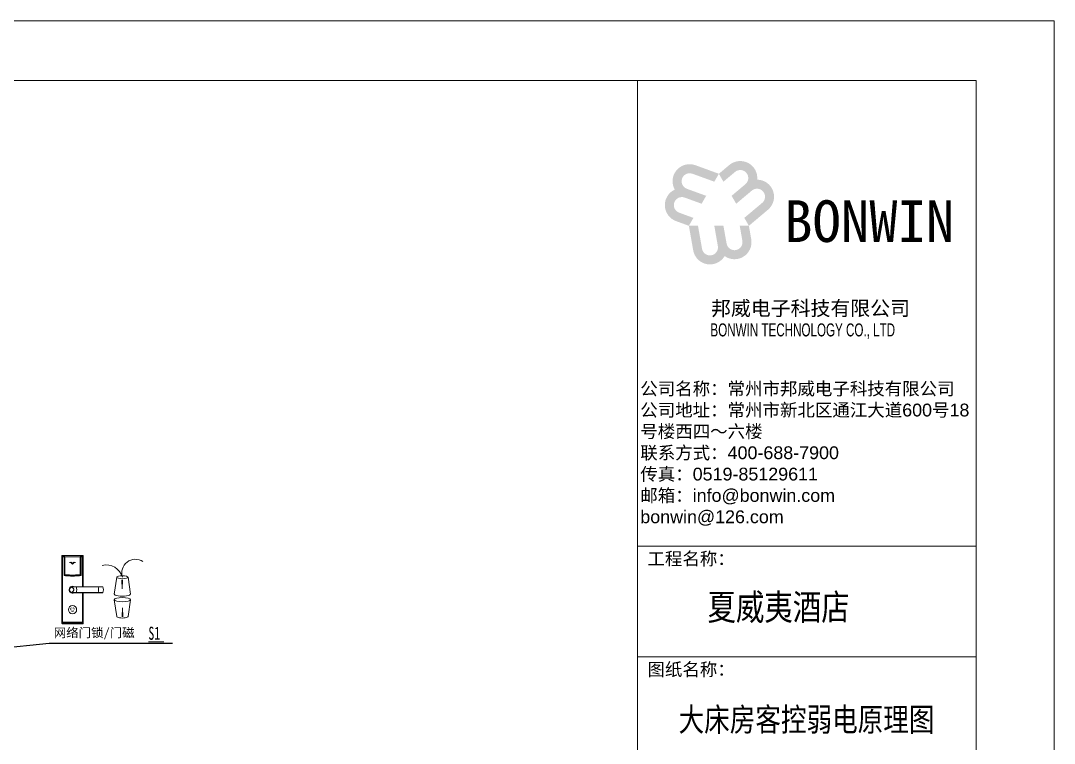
# Model space of a CAD drawing. Header units: millimetres. Extents: x 130143 to 328923, y 19139 to 134795.
# Drawn here: x 231330 to 247199, y 33649 to 44739 of the extents above; entities that cross this region are included whole.
import ezdxf

# ---------------------------------------------------------------- set-up
doc = ezdxf.new("R2010")
doc.units = ezdxf.units.MM
doc.header["$LTSCALE"] = 10
doc.layers.add('FF-【活动成品家具】', color=51, linetype='Continuous', lineweight=0)
doc.layers.add('邦威智能化', color=7, linetype='Continuous', lineweight=18)
doc.layers.add('新建墙体图', color=255, linetype='Continuous')
doc.styles.get("Standard").update_dxf_attribs({"font": 'arial.ttf'})
doc.styles.add('仿宋体', font='', dxfattribs={"width": 0.8})
doc.styles.add('标准', font='', dxfattribs={"width": 0.667})
doc.styles.get('仿宋体').set_extended_font_data('宋体')
doc.styles.get('标准').set_extended_font_data('仿宋_gb2312')

# ---------------------------------------------------------------- blocks, each defined once
blk = doc.blocks.new('图框')
h = blk.add_hatch(color=5)
h.dxf.hatch_style = 1
h.paths.add_polyline_path([(36461, -1029), (36261, -1197), (36348, -1349), (36572, -1161, -1), (36770, -1397), (36505, -1620), (36593, -1772), (36894, -1519, -1), (37092, -1755), (36749, -2043), (36837, -2195), (37203, -1887, 0.696307), (36997, -1310, 0.6707)])
h.paths.add_polyline_path([(36837, -2195), (36661, -2195), (36712, -2483, -1), (36409, -2536), (36348, -2195), (36173, -2195), (36241, -2583, -1), (35938, -2636), (35860, -2195), (35685, -2195), (35768, -2666, 0.696307), (36371, -2776, 0.6707), (36882, -2453)])
h.paths.add_polyline_path([(35646, -1485, -1), (35752, -1196), (36173, -1349), (36261, -1197), (35811, -1033, 0.696307), (35414, -1501, 0.6707), (35439, -2105), (35685, -2195), (35772, -2043), (35498, -1943, -1), (35603, -1653), (35929, -1772), (36017, -1620)])
for p, q in [((34698, 590), (34698, -29110)), ((41198, -2583), (41198, -8983)), ((34698, -8340), (41198, -8340)), ((34698, -10463), (41198, -10463))]:
    blk.add_line(p, q)
for points in [[(-2302, 1740), (42698, 1740), (42698, -30260), (-2302, -30260)], [(-802, 590), (41198, 590), (41198, -29110), (-802, -29110)]]:
    blk.add_lwpolyline(points, close=True)
for s, p in [('工程名称：', (34890, -8704)), ('图纸名称：', (34890, -10827))]:
    blk.add_text(s, height=245.7).set_placement(p)
at = {"attachment_point": 1}
for s, width, insert, char_height in [('{\\fSimHei|b1|i0|c0|p49;\\C5;BONWIN}', 3084.57, (37514, -1706), 800), ('{\\fSimSun|b1|i0|c134|p2;邦威电子科技有限公司}', 5483.58, (36110, -3637), 280), ('{\\fﾷￂￋￎ_gb2312|b0|i0|c134|p49;\\W0.667;BONWIN TECHNOLOGY CO., LTD}', 5483.58, (36099, -4067), 250), ('{\\fSimSun|b0|i0|c134|p2;公司名称：常州市邦威电子科技有限公司\\P公司地址：常州市新北区通江大道}600{\\fSimSun|b0|i0|c134|p2;号}18{\\fSimSun|b0|i0|c134|p2;号楼西四～六楼\\P联系方式：}400-688-7900{\\fSimSun|b0|i0|c134|p2;\u3000\u3000\\P传真：}0519-85129611\\P{\\fSimSun|b0|i0|c134|p2;邮箱：}info@bonwin.com{\\fSimSun|b0|i0|c134|p2;\u3000\u3000}bonwin@126.com', 6387.17, (34753, -5197), 245.65)]:
    blk.add_mtext_dynamic_manual_height_columns(s, width=width, gutter_width=1228, heights=[0], dxfattribs=dict(at, insert=insert, char_height=char_height))

msp = doc.modelspace()

# ---------------------------------------------------------------- hatches: boundary and pattern name
at = {"layer": '邦威智能化'}
h = msp.add_hatch(color=0, dxfattribs=at)
h.dxf.hatch_style = 1
h.paths.add_polyline_path([(232132.72673, 35731.68641), (232125.53731, 35725.65376), (232128.68165, 35720.20759), (232136.70762, 35726.94218, -1), (232143.8043, 35718.48467), (232134.28705, 35710.49875), (232137.4314, 35705.05259), (232148.2462, 35714.12728, -1), (232155.34289, 35705.66978), (232143.0368, 35695.34375), (232146.18115, 35689.89758), (232159.32377, 35700.92555, 0.6963072607), (232151.91739, 35721.61128, 0.6707004433)])
h.paths.add_polyline_path([(232146.18115, 35689.89758), (232139.89245, 35689.89758), (232141.71179, 35679.5796, -1), (232130.83904, 35677.66244), (232128.68165, 35689.89758), (232122.39296, 35689.89758), (232124.84448, 35675.99434, -1), (232113.97172, 35674.07718), (232111.18216, 35689.89758), (232104.89347, 35689.89758), (232107.87266, 35673.00175, 0.6963072607), (232129.49022, 35669.073, 0.6707004433), (232147.81086, 35680.65503)])
h.paths.add_polyline_path([(232103.52124, 35715.3273, -1), (232107.29731, 35725.70196), (232122.39296, 35720.20759), (232125.53731, 35725.65376), (232109.41549, 35731.52162, 0.6963072607), (232095.20431, 35714.76464, 0.6707004433), (232096.07433, 35693.10748), (232104.89347, 35689.89758), (232108.03781, 35695.34375), (232098.19251, 35698.92714, -1), (232101.96858, 35709.30181), (232113.64321, 35705.05259), (232116.78756, 35710.49875)])

# ---------------------------------------------------------------- linework, layer by layer
at = {"layer": 'FF-【活动成品家具】'}
msp.add_line((233290.32957, 35204.93935), (233525.54604, 35204.93935), dxfattribs=at)
at = {"layer": '新建墙体图'}
for p, q in [((229406.59341, 34943.25084), (231767.90899, 35183.85307)), ((231767.90899, 35183.85307), (233662.30258, 35183.85307))]:
    msp.add_line(p, q, dxfattribs=at)
at = {"layer": '邦威智能化', "color": 7}
for p, q in [((231963.29569, 36530.30918), (231963.29569, 36514.76592)), ((231965.0068, 36514.76592), (231963.29569, 36514.76592)), ((231965.29199, 36510.56592), (231965.0068, 36514.76592)), ((231965.29199, 36510.56592), (231967.53235, 36510.56592)), ((232287.13052, 36532.40592), (231965.39634, 36532.40592)), ((231967.53235, 36510.56592), (231967.53235, 36521.69435)), ((231977.17016, 36510.56592), (231967.53235, 36510.56592)), ((231977.17016, 36521.85991), (231977.17016, 36519.83615)), ((231977.17016, 36521.85991), (231998.16343, 36521.85991)), ((231977.17016, 36519.83615), (231977.17016, 36510.56592)), ((231996.14162, 36519.83615), (231977.17016, 36519.83615)), ((231977.17016, 36510.56592), (231996.06343, 36510.56592)), ((231996.06343, 36519.24588), (231996.14162, 36519.83615)), ((231996.06343, 36517.22209), (231996.06343, 36519.24588)), ((231996.09821, 36517.60679), (231996.06343, 36517.22209)), ((231996.06343, 36224.66959), (231996.06343, 36517.22209)), ((231998.16343, 36521.85991), (231998.16343, 36519.45212)), ((232008.52867, 36512.50274), (232008.50132, 36512.20939)), ((232008.50132, 36512.20939), (232008.50132, 36237.79784)), ((232244.02554, 36512.20939), (232243.99819, 36512.50274)), ((232244.02554, 36237.79784), (232244.02554, 36512.20939)), ((232254.36343, 36519.45212), (232254.36343, 36521.85991)), ((232254.36343, 36521.85991), (232275.3567, 36521.85991)), ((232275.3567, 36519.83615), (232256.38524, 36519.83615)), ((232256.38524, 36519.83615), (232256.46343, 36519.24588)), ((232256.46343, 36517.22209), (232256.42865, 36517.60679)), ((232256.46343, 36519.24588), (232256.46343, 36517.22209)), ((232256.46343, 36517.22209), (232256.46343, 36224.68436)), ((232256.46343, 36510.56592), (232275.3567, 36510.56592)), ((232275.3567, 36519.83615), (232275.3567, 36521.85991)), ((232275.3567, 36510.56592), (232275.3567, 36519.83615)), ((232284.99451, 36510.56592), (232275.3567, 36510.56592)), ((232284.99451, 36521.69435), (232284.99451, 36510.56592)), ((232284.99451, 36510.56592), (232287.23487, 36510.56592)), ((232287.23487, 36510.56592), (232287.52005, 36514.76592)), ((232287.52005, 36514.76592), (232289.23117, 36514.76592)), ((232289.23117, 36530.30918), (232289.23117, 36514.76592)), ((232082.70188, 36426.11402), (232100.5108, 36429.25421)), ((232099.23446, 36421.94592), (232083.06654, 36421.94592)), ((232126.26343, 36399.26592), (232099.23446, 36421.94592)), ((232100.5108, 36429.25421), (232126.26343, 36414.38592)), ((232126.26343, 36414.38592), (232152.01606, 36429.25421)), ((232153.2924, 36421.94592), (232126.26343, 36399.26592)), ((232152.01606, 36429.25421), (232169.82498, 36426.11402)), ((232169.46032, 36421.94592), (232153.2924, 36421.94592)), ((232767.50749, 35938.47507), (232804.69648, 36197.8601)), ((233015.43411, 35938.47507), (232978.24512, 36197.8601)), ((232126.26343, 36052.76592), (232185.79026, 36052.76592)), ((232185.79026, 36052.76592), (232463.12291, 36052.76592)), ((232185.79026, 36052.76592), (232185.79026, 36049.80122)), ((232463.12291, 36049.80122), (232185.79026, 36049.80122)), ((232525.09184, 36052.76592), (232463.12291, 36052.76592)), ((232463.12291, 36049.80122), (232463.12291, 36052.76592)), ((232525.09184, 36052.76592), (232588.28276, 36052.76592)), ((232592.25732, 36049.92305), (232592.24854, 36049.79433)), ((232884.12969, 36157.52304), (232888.64076, 36020.5811)), ((232893.15184, 36157.52304), (232888.64076, 36020.5811)), ((232185.79026, 35960.36592), (232126.26343, 35960.36592)), ((232185.79026, 35963.33063), (232463.12291, 35963.33063)), ((232185.79026, 35963.33063), (232185.79026, 35960.36592)), ((232463.12291, 35960.36592), (232185.79026, 35960.36592)), ((232463.12291, 35960.36592), (232463.12291, 35963.33063)), ((232463.12291, 35960.36592), (232525.09184, 35960.36592)), ((232588.28276, 35960.36592), (232525.09184, 35960.36592)), ((232592.25647, 35963.20605), (232592.24854, 35963.33752)), ((232767.50749, 35853.67031), (232804.69648, 35594.28527)), ((232887.85303, 35589.88444), (232892.3641, 35726.82638)), ((232896.87518, 35589.88444), (232892.3641, 35726.82638)), ((233015.43411, 35853.67031), (232978.24512, 35594.28527))]:
    msp.add_line(p, q, dxfattribs=at)
at = {"layer": '邦威智能化'}
for p, q in [((231963.31841, 36528.20592), (231963.31841, 35489.12592)), ((231967.51841, 36532.40592), (232285.00845, 36532.40592)), ((231974.22343, 36510.56592), (231974.22343, 35502.56592)), ((232278.30343, 36510.56592), (232278.30343, 36052.76592)), ((232289.20845, 36528.20592), (232289.20845, 36052.50051)), ((232278.30343, 35960.36592), (232278.30343, 35502.56592)), ((232289.20845, 35960.36592), (232289.20845, 35489.12592)), ((231963.31841, 35506.76592), (232289.20845, 35506.76592)), ((231965.5814, 35487.71497), (231974.22343, 35498.36592)), ((231967.51841, 35484.92592), (232285.00845, 35484.92592)), ((231978.42343, 35498.36592), (232274.10343, 35498.36592)), ((232278.30343, 35498.36592), (232286.33935, 35488.46197))]:
    msp.add_line(p, q, dxfattribs=at)
at = {"layer": '邦威智能化', "color": 7}
for points in [[(232243.99819, 36512.50274), (232214.70927, 36511.42544), (232185.34196, 36510.63237), (232155.81615, 36510.14601), (232126.26343, 36509.98182), (232096.81643, 36510.14484), (232067.39605, 36510.62777), (232037.92292, 36511.42207), (232008.52867, 36512.50274)], [(232009.6155, 36514.43828), (232038.63399, 36513.36808), (232067.73019, 36512.58054), (232096.98347, 36512.09768), (232126.26343, 36511.93469), (232155.43861, 36512.09651), (232184.58739, 36512.57597), (232213.78846, 36513.36473), (232242.91136, 36514.43828)], [(232123.73814, 36048.85748), (232118.37368, 36048.40146), (232113.23393, 36047.3173)], [(232113.23393, 35965.81455), (232122.09307, 35972.09066), (232126.54841, 35975.65357), (232130.94439, 35979.5549), (232134.0973, 35982.68641), (232137.12697, 35986.08571), (232139.99735, 35989.86747), (232142.54464, 35994.07555), (232144.14729, 35997.63809), (232145.30021, 36001.53659), (232145.83811, 36006.34926), (232145.68733, 36009.23334), (232145.18167, 36012.12196), (232143.5447, 36016.97294), (232141.11468, 36021.55695), (232139.04108, 36024.60552), (232136.15096, 36028.19359), (232133.0548, 36031.51904), (232126.44369, 36037.56603), (232119.86173, 36042.7114), (232113.23393, 36047.3173)], [(232115.08202, 36051.39243), (232120.50779, 36052.406), (232126.26343, 36052.76592)], [(232123.73814, 36048.85748), (232123.81526, 36049.63405), (232123.97835, 36050.37311), (232124.22168, 36051.04871), (232124.53671, 36051.63712), (232124.91237, 36052.11769), (232125.33547, 36052.47355), (232125.79116, 36052.69218), (232126.26343, 36052.76592)], [(232185.79026, 36049.80122), (232178.31836, 36049.73291), (232170.89709, 36049.65456), (232163.37323, 36049.56307), (232155.99776, 36049.46068), (232147.90965, 36049.33301), (232141.60218, 36049.22213), (232135.4906, 36049.10549), (232129.50287, 36048.98284), (232123.73814, 36048.85748)], [(232527.22912, 36049.77218), (232520.80751, 36049.78152), (232514.14253, 36049.78846), (232507.14175, 36049.79364), (232496.66806, 36049.79862), (232485.9125, 36049.80123), (232474.56939, 36049.80202), (232463.12291, 36049.80122)], [(232525.09184, 36052.76592), (232525.44718, 36052.71232), (232525.79346, 36052.55288), (232526.12182, 36052.29167), (232526.4239, 36051.93536), (232526.69197, 36051.49305), (232526.9192, 36050.97602), (232527.09979, 36050.39747), (232527.22912, 36049.77218)], [(232592.24854, 36049.79433), (232589.50042, 36049.79271), (232585.47937, 36049.79154), (232580.07605, 36049.7902), (232573.37481, 36049.7883), (232566.85775, 36049.78612), (232559.5064, 36049.78339), (232551.23164, 36049.78018), (232542.17157, 36049.77677), (232534.89197, 36049.77431), (232527.22912, 36049.77218)], [(232113.23393, 35965.81455), (232118.31622, 35964.73894), (232123.73814, 35964.27436)], [(232126.26343, 35960.36592), (232120.57183, 35960.71785), (232115.08202, 35961.73941)], [(232123.73814, 35964.27436), (232131.18294, 35964.11378), (232137.6621, 35963.98389), (232144.4109, 35963.85912), (232151.4862, 35963.74037), (232158.80848, 35963.63058), (232165.3343, 35963.54367), (232172.00047, 35963.46492), (232178.8544, 35963.39367), (232185.79026, 35963.33063)], [(232123.73814, 35964.27436), (232123.81526, 35963.4978), (232123.97835, 35962.75874), (232124.22168, 35962.08314), (232124.53671, 35961.49472), (232124.91237, 35961.01415), (232125.33547, 35960.6583), (232125.79116, 35960.43966), (232126.26343, 35960.36592)], [(232527.22912, 35963.35967), (232520.01987, 35963.34936), (232512.54118, 35963.34204), (232504.67363, 35963.33676), (232496.60028, 35963.33322), (232486.75234, 35963.33075), (232475.05322, 35963.32982), (232463.12291, 35963.33063)], [(232527.22912, 35963.35967), (232527.09979, 35962.73437), (232526.9192, 35962.15582), (232526.69197, 35961.63879), (232526.4239, 35961.19648), (232526.12182, 35960.84017), (232525.79346, 35960.57896), (232525.44718, 35960.41952), (232525.09184, 35960.36592)], [(232527.22912, 35963.35967), (232534.86022, 35963.35754), (232542.17157, 35963.35507), (232550.95826, 35963.35177), (232559.06461, 35963.34862), (232566.6347, 35963.34581), (232573.37481, 35963.34355), (232578.04368, 35963.34218), (232582.16603, 35963.34111), (232585.47253, 35963.34031), (232588.2554, 35963.33955), (232590.53339, 35963.33869), (232592.24854, 35963.33752)]]:
    msp.add_lwpolyline(points, dxfattribs=at)
at = {"layer": '邦威智能化'}
msp.add_circle((232126.26343, 35699.96592), 63, dxfattribs=at)
at = {"layer": '邦威智能化', "color": 7}
for centre, radius, start, end in [((231965.3941, 36530.30751), 2.09841, 89.938930595, 179.954323647), ((231969.63867, 36521.62402), 2.1075, 90.303018888, 178.087544402), ((231974.74144, 36533.16225), 13.54561, 237.845210853, 280.328945587), ((231975.58801, 36531.61827), 9.88578, 232.919626902, 279.209389865), ((231998.3892, 36517.12112), 2.34191, 95.53215265, 168.031022562), ((231998.94985, 36519.05243), 2.91554, 105.648478053, 164.406839901), ((232011.3112, 36512.21322), 2.79755, 127.310765278, 174.059879468), ((232241.21813, 36512.21461), 2.79495, 5.917027184, 52.712328068), ((232253.56274, 36519.03818), 2.93313, 15.786437032, 74.158245013), ((232254.13769, 36517.12116), 2.34186, 11.968224548, 84.468600239), ((232276.81128, 36532.1324), 10.37496, 261.940538645, 305.930444589), ((232276.92425, 36537.6288), 17.86157, 264.965182019, 296.86066154), ((232282.88819, 36521.62402), 2.1075, 1.912455598, 89.696981112), ((232287.13335, 36530.30811), 2.09781, 0.029303467, 90.077442291), ((232083.06654, 36424.04592), 2.1, 100.000000001, 270), ((232169.46032, 36424.04592), 2.1, 270, 79.999999999), ((232644.98458, 36131.59684), 255.23768, 15.047157237, 104.33571981), ((233092.76934, 36262.4539), 211.40828, 57.458551659, 197.790687218), ((232126.26343, 36006.56592), 52.5, 90, 297.949325184), ((232126.26343, 36006.56592), 48.3, 90, 286.13267236), ((232126.26343, 36006.56592), 46.2, 104.005895781, 255.994104219), ((232122.66292, 36006.56592), 41.82799, 103.027761545, 256.972238455), ((232116.55449, 36048.26803), 3.45399, 115.233462329, 195.977389987), ((232126.26343, 36006.56592), 52.5, 62.048574929, 90), ((232126.26343, 36006.56592), 48.3, 73.818542573, 90), ((231968.9276, 36006.56592), 221.13051, 348.724935863, 11.275064137), ((232951.99808, 36006.56592), 426.96071, 174.192016628, 185.807983372), ((232588.28276, 36048.56592), 4.2, 18.93951727, 90), ((232588.26626, 36048.61182), 4.15414, 16.538412412, 89.772466946), ((232466.22211, 36006.56592), 133.23421, 341.067486869, 18.932513131), ((232465.48354, 36006.53094), 133.99508, 341.131406034, 18.895026324), ((232116.55449, 35964.86381), 3.45399, 164.022610013, 244.766537671), ((232588.26626, 35964.52003), 4.15414, 270.227533052, 343.461587588), ((232588.28276, 35964.56592), 4.2, 270, 341.06048273)]:
    msp.add_arc(centre, radius, start, end, dxfattribs=at)
at = {"layer": '邦威智能化'}
for centre, start, end in [((231967.51841, 36528.20592), 90.000000002, 180.000000003), ((232285.00845, 36528.20592), 0, 90.000000002), ((231967.51841, 35489.12592), 180, 270.000000002), ((231978.42343, 35502.56592), 180, 269.999999998), ((232274.10343, 35502.56592), 269.999999998, 359.999999998), ((232285.00845, 35489.12592), 270.000000002, 0.000000003)]:
    msp.add_arc(centre, 4.2, start, end, dxfattribs=at)
at = {"layer": '邦威智能化', "color": 7}
for centre, major_axis, ratio, start_param, end_param in [((231962.71895, 36238.53279), (0, 291.9), 0.0679012346, 6.0378814915, 6.254082863), ((231964.81413, 36238.53279), (0, 294), 0.0674162257, 6.0378814915, 6.2538066956), ((231929.534, 36238.53279), (0, 291.9), 0.7778339599, 5.9279644674, 5.9856443126), ((231931.1916, 36238.53279), (0, 294), 0.772278003, 5.9305159896, 5.9837659291), ((232321.33526, 36238.53279), (0, 294), 0.772278003, 0.2994193781, 0.3526693175), ((232322.99285, 36238.53279), (0, 291.9), 0.7778339599, 0.2975409946, 0.3552208398), ((232287.71273, 36238.53279), (0, 294), 0.0674162257, 0.0293786116, 0.2453038157), ((232289.80791, 36238.53279), (0, 291.9), 0.0679012346, 0.0291024442, 0.2453038157), ((232891.4708, 35938.47507), (123.96331, 0), 0.2602737986, 3.0669944302, 6.3577835306), ((232891.4708, 35594.28527), (86.77432, 0), 0.2602737986, 3.1415926536, 6.2831853072)]:
    msp.add_ellipse(centre, major_axis=major_axis, ratio=ratio, start_param=start_param, end_param=end_param, dxfattribs=at)
for centre, major_axis in [((232891.4708, 36197.8601), (86.77432, 0)), ((232891.4708, 35853.67031), (123.96331, 0))]:
    msp.add_ellipse(centre, major_axis=major_axis, ratio=0.2602737986, dxfattribs=at)
for points, knots in [([(232256.46364, 36224.66962), (232254.58629, 36224.43799), (232250.83275, 36223.97487), (232245.19503, 36223.31847), (232239.55436, 36222.6904), (232233.91025, 36222.0934), (232228.26302, 36221.52677), (232222.61281, 36220.99071), (232216.95978, 36220.48518), (232211.3041, 36220.01023), (232205.64594, 36219.56585), (232199.98545, 36219.15206), (232194.32282, 36218.76887), (232188.65819, 36218.4163), (232182.99174, 36218.09435), (232177.32364, 36217.80304), (232171.65404, 36217.54236), (232165.98311, 36217.31234), (232160.31103, 36217.11297), (232154.63795, 36216.94426), (232148.96404, 36216.80623), (232143.28947, 36216.69886), (232137.6144, 36216.62216), (232131.939, 36216.57615), (232126.26343, 36216.56081), (232120.58786, 36216.57615), (232114.91246, 36216.62216), (232109.23739, 36216.69886), (232103.56282, 36216.80623), (232097.88891, 36216.94426), (232092.21583, 36217.11297), (232086.54374, 36217.31234), (232080.87282, 36217.54236), (232075.20322, 36217.80304), (232069.53511, 36218.09435), (232063.86867, 36218.4163), (232058.20404, 36218.76887), (232052.5414, 36219.15206), (232046.88092, 36219.56585), (232041.22276, 36220.01023), (232035.56708, 36220.48518), (232029.91405, 36220.99071), (232024.26384, 36221.52677), (232018.61661, 36222.0934), (232012.97249, 36222.6904), (232007.33183, 36223.31847), (232001.69411, 36223.97487), (231997.94057, 36224.43799), (231996.06322, 36224.66962)], [0, 0, 0, 0, 190.9754764834, 381.8336873134, 572.5798954961, 763.2193733137, 953.7574019084, 1144.1992708621, 1334.5502777734, 1524.8157278303, 1715.0009333806, 1905.1112134993, 2095.1518935523, 2285.1283047589, 2475.0457837504, 2664.9096721277, 2854.7253160159, 3044.4980656174, 3234.233274763, 3423.9363004625, 3613.6125024519, 3803.2672427419, 3992.9058851632, 4182.5337949131, 4372.1563380992, 4561.7788812854, 4751.4067910352, 4941.0454334566, 5130.7001737466, 5320.376375736, 5510.0794014354, 5699.8146105811, 5889.5873601826, 6079.4030040708, 6269.2668924481, 6459.1843714396, 6649.1607826462, 6839.2014626992, 7029.3117428178, 7219.4969483682, 7409.7623984251, 7600.1134053364, 7790.5552742901, 7981.0933028848, 8171.7327807024, 8362.4789888851, 8553.3371997151, 8744.3126761985, 8744.3126761985, 8744.3126761985, 8744.3126761985]), ([(231996.06343, 36224.74112), (231998.13742, 36226.89868), (232002.29439, 36231.22315), (232006.43036, 36235.60067), (232008.50281, 36237.79416)], [0, 0, 0, 0, 265.3994984118, 531.9470621068, 531.9470621068, 531.9470621068, 531.9470621068]), ([(232008.50104, 36237.7953), (232010.36255, 36237.59095), (232014.08455, 36237.18238), (232019.6741, 36236.60678), (232025.26622, 36236.05869), (232030.86135, 36235.54076), (232036.45917, 36235.05228), (232042.05955, 36234.59344), (232047.66234, 36234.1642), (232053.26736, 36233.76457), (232058.87447, 36233.39453), (232064.48349, 36233.0541), (232070.09428, 36232.74327), (232075.70666, 36232.46204), (232081.32047, 36232.21042), (232086.93557, 36231.9884), (232092.55177, 36231.79598), (232098.16894, 36231.63317), (232103.78689, 36231.49995), (232109.40548, 36231.39634), (232115.02454, 36231.32234), (232120.64391, 36231.27793), (232127.96631, 36231.25865), (232136.99203, 36231.30403), (232147.71951, 36231.46588), (232158.44481, 36231.73563), (232169.16679, 36232.11327), (232179.88433, 36232.59883), (232190.59633, 36233.19224), (232201.30161, 36233.8937), (232211.99922, 36234.70251), (232222.68745, 36235.62126), (232233.36738, 36236.64028), (232240.47182, 36237.41016), (232244.02582, 36237.7953)], [0, 0, 0, 0, 154.664331317, 309.2434832419, 463.7416554754, 618.163054325, 772.5118923753, 926.7923881544, 1081.0087657989, 1235.1652547162, 1389.2660892447, 1543.3155083124, 1697.3177550924, 1851.2770766587, 2005.197723638, 2159.0839498622, 2312.9400120178, 2466.7701692958, 2620.578683039, 2774.3698163892, 2928.147833934, 3081.917001352, 3235.6815850584, 3529.2341951946, 3822.8176470733, 4116.4616180471, 4410.195767125, 4704.0497260106, 4998.0530901818, 5292.2354100249, 5586.6261820363, 5881.2548401056, 6176.1507468913, 6471.3431853025, 6471.3431853025, 6471.3431853025, 6471.3431853025]), ([(232244.02405, 36237.79416), (232246.0965, 36235.60067), (232250.23247, 36231.22315), (232254.38943, 36226.89868), (232256.46343, 36224.74112)], [0, 0, 0, 0, 225.0172470552, 449.0653069008, 449.0653069008, 449.0653069008, 449.0653069008])]:
    msp.add_open_spline(points, degree=3, knots=knots, dxfattribs=at)

# ---------------------------------------------------------------- block references
at = {"layer": '邦威智能化', "xscale": 0.8000000000029104, "yscale": 0.7999999999992724, "zscale": 0.8}
msp.add_blockref('图框', (213040.53592, 43347.2057, 0), dxfattribs=at)

# ---------------------------------------------------------------- texts
at = {"layer": '邦威智能化', "style": '仿宋体', "width": 0.8}
msp.add_text('大床房客控弱电原理图', height=360, dxfattribs=at).set_placement((241430.68564, 33833.9742, 0))
at = {"layer": '邦威智能化', "insert": (241874.58145, 35494.83296, 0), "char_height": 400, "width": 4650.6666667, "attachment_point": 7, "style": '仿宋体'}
msp.add_mtext('夏威夷酒店', dxfattribs=at)
at = {"layer": '邦威智能化', "linetype": 'Continuous', "lineweight": 18, "insert": (232458.32587, 35417.24843), "char_height": 140, "width": 2429.8430598, "attachment_point": 2}
msp.add_mtext('{\\fSimHei|b1|i0|c134|p49;\\C1;网络门锁/门磁}', dxfattribs=at)
at = {"layer": '邦威智能化', "linetype": 'Continuous', "lineweight": 0, "insert": (233290.32957, 35438.23765), "char_height": 200, "width": 707.0473264, "attachment_point": 1, "style": '标准'}
msp.add_mtext('{\\fSimHei|b0|i0|c134|p49;S1}', dxfattribs=at)

doc.saveas('drawing.dxf')
